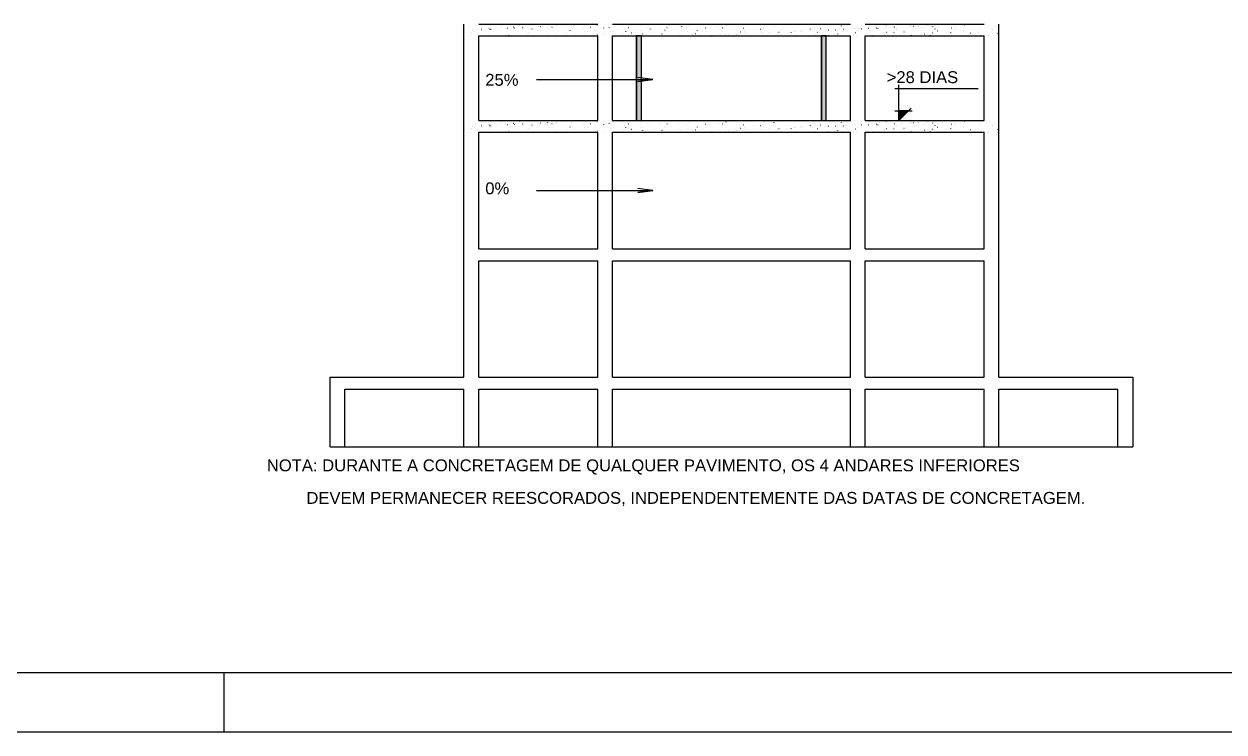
# Model space of a CAD drawing. Header units: millimetres. Extents: x 1659 to 9159, y 667 to 9133.
# Drawn here: x 7140 to 8149, y 4928 to 5524 of the extents above; entities that cross this region are included whole.
import ezdxf

# ---------------------------------------------------------------- set-up
doc = ezdxf.new("R2010")
doc.units = ezdxf.units.MM
for name, color, linetype in [('1', 1, 'Continuous'), ('10', 10, 'Continuous'), ('6', 6, 'Continuous'), ('8', 8, 'Continuous')]:
    doc.layers.add(name, color=color, linetype=linetype)
doc.styles.get("Standard").update_dxf_attribs({"font": 'arial.ttf'})

msp = doc.modelspace()

# ---------------------------------------------------------------- linework, layer by layer
at = {"layer": '1', "linetype": 'Continuous'}
for p, q in [((7510.19, 5513.75), (7510.19, 5523.75)), ((7519.81, 5521.46), (7519.84, 5521.5)), ((7522.69, 5523.75), (7622.69, 5523.75)), ((7533.05, 5520.62), (7533.1, 5520.63)), ((7535.96, 5521.43), (7535.99, 5521.47)), ((7537.56, 5523.51), (7537.59, 5523.55)), ((7540.96, 5520.82), (7540.97, 5520.87)), ((7541.84, 5522.57), (7541.89, 5522.58)), ((7545.44, 5520.28), (7545.49, 5520.28)), ((7546.69, 5520.34), (7546.74, 5520.34)), ((7549.05, 5522.28), (7549.06, 5522.33)), ((7552.04, 5521.3), (7552.07, 5521.34)), ((7552.58, 5520.59), (7552.63, 5520.59)), ((7557.08, 5523.23), (7557.09, 5523.28)), ((7559.33, 5520.89), (7559.38, 5520.89)), ((7560.57, 5520.94), (7560.62, 5520.94)), ((7566.47, 5521.2), (7566.52, 5521.2)), ((7568.2, 5521.27), (7568.23, 5521.31)), ((7569.79, 5523.35), (7569.82, 5523.39)), ((7573.21, 5521.49), (7573.26, 5521.5)), ((7574.46, 5521.55), (7574.51, 5521.55)), ((7576.25, 5521.6), (7576.29, 5521.61)), ((7580.36, 5521.81), (7580.41, 5521.81)), ((7584.27, 5521.14), (7584.31, 5521.18)), ((7587.1, 5522.1), (7587.15, 5522.1)), ((7588.35, 5522.15), (7588.4, 5522.16)), ((7588.38, 5520.89), (7588.39, 5520.94)), ((7594.24, 5522.41), (7594.29, 5522.41)), ((7596.53, 5522.72), (7596.54, 5522.77)), ((7600.43, 5521.11), (7600.46, 5521.15)), ((7600.99, 5522.71), (7601.04, 5522.71)), ((7602.03, 5523.19), (7602.06, 5523.23)), ((7602.24, 5522.76), (7602.28, 5522.76)), ((7608.13, 5523.02), (7608.18, 5523.02)), ((7610.65, 5520.64), (7610.7, 5520.65)), ((7614.87, 5523.31), (7614.92, 5523.31)), ((7616.12, 5523.37), (7616.17, 5523.37)), ((7616.51, 5520.98), (7616.54, 5521.02)), ((7622.02, 5523.62), (7622.07, 5523.63)), ((7622.12, 5523.18), (7622.17, 5523.19)), ((7624.57, 5523.72), (7624.61, 5523.73)), ((7627.83, 5520.38), (7627.84, 5520.43)), ((7632.66, 5520.95), (7632.69, 5520.99)), ((7634.26, 5523.03), (7634.29, 5523.07)), ((7635.19, 5523.75), (7835.19, 5523.75)), ((7635.93, 5521.85), (7635.93, 5521.9)), ((7643.95, 5522.79), (7643.96, 5522.84)), ((7648.74, 5520.82), (7648.77, 5520.86)), ((7656.53, 5522.21), (7656.58, 5522.22)), ((7658.97, 5522.75), (7659.02, 5522.77)), ((7664.9, 5520.79), (7664.93, 5520.83)), ((7666.49, 5522.87), (7666.52, 5522.91)), ((7675.26, 5520.45), (7675.26, 5520.5)), ((7680.97, 5520.66), (7681, 5520.7)), ((7683.4, 5522.29), (7683.41, 5522.34)), ((7690.94, 5521.25), (7690.99, 5521.26)), ((7693.38, 5521.79), (7693.43, 5521.8)), ((7697.13, 5520.63), (7697.16, 5520.67)), ((7698.73, 5522.71), (7698.76, 5522.75)), ((7702.17, 5523.74), (7702.22, 5523.75)), ((7713.21, 5520.5), (7713.24, 5520.54)), ((7722.8, 5521.42), (7722.8, 5521.47)), ((7725.35, 5520.28), (7725.4, 5520.29)), ((7727.79, 5520.82), (7727.84, 5520.83)), ((7729.36, 5520.47), (7729.39, 5520.51)), ((7730.83, 5522.36), (7730.83, 5522.41)), ((7730.96, 5522.55), (7730.99, 5522.59)), ((7736.57, 5522.77), (7736.62, 5522.78)), ((7745.44, 5520.34), (7745.47, 5520.38)), ((7761.6, 5520.31), (7761.63, 5520.34)), ((7763.19, 5522.39), (7763.22, 5522.43)), ((7770.27, 5521.86), (7770.28, 5521.91)), ((7770.98, 5521.81), (7771.03, 5521.82)), ((7777.67, 5520.18), (7777.7, 5520.22)), ((7778.37, 5523.32), (7778.37, 5523.37)), ((7793.83, 5520.14), (7793.86, 5520.18)), ((7795.43, 5522.23), (7795.46, 5522.27)), ((7805.39, 5520.84), (7805.44, 5520.85)), ((7809.67, 5520.98), (7809.68, 5521.03)), ((7816.86, 5523.38), (7816.91, 5523.39)), ((7817.7, 5521.93), (7817.7, 5521.98)), ((7827.66, 5522.07), (7827.69, 5522.11)), ((7847.69, 5523.75), (7947.69, 5523.75)), ((7850.57, 5520.2), (7850.62, 5520.2)), ((7851.27, 5522.42), (7851.32, 5522.43)), ((7853.71, 5522.96), (7853.76, 5522.97)), ((7857.14, 5521.43), (7857.15, 5521.48)), ((7857.31, 5520.49), (7857.36, 5520.5)), ((7858.56, 5520.55), (7858.61, 5520.55)), ((7859.89, 5521.91), (7859.92, 5521.95)), ((7864.45, 5520.81), (7864.5, 5520.81)), ((7865.24, 5522.89), (7865.25, 5522.94)), ((7871.2, 5521.1), (7871.25, 5521.1)), ((7872.45, 5521.16), (7872.5, 5521.16)), ((7878.34, 5521.41), (7878.39, 5521.42)), ((7885.08, 5521.71), (7885.13, 5521.71)), ((7885.68, 5521.45), (7885.73, 5521.46)), ((7886.33, 5521.76), (7886.38, 5521.76)), ((7888.12, 5521.99), (7888.17, 5522)), ((7892.13, 5521.75), (7892.16, 5521.79)), ((7892.23, 5522.02), (7892.28, 5522.02)), ((7896.54, 5520.55), (7896.55, 5520.6)), ((7898.97, 5522.31), (7899.02, 5522.32)), ((7900.22, 5522.37), (7900.27, 5522.37)), ((7904.57, 5521.5), (7904.58, 5521.55)), ((7906.11, 5522.63), (7906.16, 5522.63)), ((7912.71, 5523.33), (7912.72, 5523.38)), ((7912.86, 5522.92), (7912.91, 5522.92)), ((7914.11, 5522.97), (7914.16, 5522.98)), ((7920, 5523.23), (7920.05, 5523.23)), ((7920.08, 5520.49), (7920.13, 5520.5)), ((7922.52, 5521.03), (7922.57, 5521.04)), ((7924.36, 5521.59), (7924.39, 5521.63)), ((7926.74, 5523.53), (7926.79, 5523.53)), ((7927.99, 5523.58), (7928.04, 5523.58)), ((7931.31, 5522.97), (7931.36, 5522.99)), ((7944.02, 5520.99), (7944.02, 5521.04)), ((7952.11, 5522.46), (7952.12, 5522.51)), ((7956.59, 5521.42), (7956.62, 5521.46)), ((7960.14, 5523.4), (7960.14, 5523.45)), ((7960.19, 5513.75), (7960.19, 5523.75)), ((7510.19, 5518.74), (7510.19, 5518.74)), ((7510.19, 5518.74), (7510.19, 5518.74)), ((7510.19, 5515.55), (7510.19, 5515.55)), ((7510.19, 5442.75), (7510.19, 5513.75)), ((7510.35, 5515.59), (7510.4, 5515.6)), ((7510.92, 5518.77), (7510.97, 5518.78)), ((7513.9, 5513.76), (7513.9, 5513.76)), ((7513.9, 5513.76), (7513.9, 5513.76)), ((7515.71, 5516.12), (7515.75, 5516.16)), ((7516.32, 5513.76), (7516.32, 5513.76)), ((7516.32, 5513.76), (7516.32, 5513.76)), ((7516.69, 5516.57), (7516.7, 5516.62)), ((7517.31, 5518.21), (7517.34, 5518.25)), ((7517.67, 5519.07), (7517.72, 5519.07)), ((7518.91, 5519.12), (7518.96, 5519.12)), ((7519.14, 5517.54), (7519.19, 5517.55)), ((7522.69, 5513.75), (7622.69, 5513.75)), ((7522.69, 5442.75), (7522.69, 5513.75)), ((7524.22, 5513.76), (7524.22, 5513.76)), ((7524.22, 5513.76), (7524.22, 5513.76)), ((7524.22, 5513.76), (7524.22, 5513.76)), ((7524.79, 5518.03), (7524.79, 5518.08)), ((7524.81, 5519.38), (7524.86, 5519.38)), ((7530.08, 5513.76), (7530.08, 5513.76)), ((7530.61, 5520.08), (7530.66, 5520.09)), ((7531.55, 5519.67), (7531.6, 5519.68)), ((7531.79, 5515.99), (7531.82, 5516.03)), ((7532.13, 5513.76), (7532.13, 5513.76)), ((7532.8, 5519.73), (7532.85, 5519.73)), ((7532.81, 5518.98), (7532.82, 5519.03)), ((7538.7, 5519.99), (7538.75, 5519.99)), ((7540.03, 5513.76), (7540.03, 5513.76)), ((7540.03, 5513.76), (7540.03, 5513.76)), ((7540.86, 5513.76), (7540.86, 5513.76)), ((7540.86, 5513.76), (7540.86, 5513.76)), ((7540.86, 5513.76), (7540.86, 5513.76)), ((7542.32, 5514.08), (7542.37, 5514.09)), ((7544.76, 5514.62), (7544.81, 5514.63)), ((7546.25, 5513.76), (7546.25, 5513.76)), ((7546.25, 5513.76), (7546.25, 5513.76)), ((7547.93, 5513.76), (7547.93, 5513.76)), ((7547.93, 5513.76), (7547.93, 5513.76)), ((7547.95, 5515.96), (7547.98, 5516)), ((7547.99, 5514.23), (7548, 5514.28)), ((7549.55, 5518.05), (7549.58, 5518.09)), ((7553.55, 5516.57), (7553.6, 5516.58)), ((7555.83, 5513.76), (7555.83, 5513.76)), ((7555.83, 5513.76), (7555.83, 5513.76)), ((7555.83, 5513.76), (7555.83, 5513.76)), ((7556.09, 5515.69), (7556.1, 5515.74)), ((7562.43, 5513.76), (7562.43, 5513.76)), ((7563.74, 5513.76), (7563.74, 5513.76)), ((7564.03, 5515.83), (7564.06, 5515.87)), ((7564.12, 5516.64), (7564.12, 5516.69)), ((7565.02, 5519.11), (7565.07, 5519.12)), ((7567.46, 5519.65), (7567.51, 5519.66)), ((7571.64, 5513.76), (7571.64, 5513.76)), ((7571.64, 5513.76), (7571.64, 5513.76)), ((7572.26, 5518.48), (7572.27, 5518.52)), ((7578.61, 5513.76), (7578.61, 5513.76)), ((7578.61, 5513.76), (7578.61, 5513.76)), ((7579.54, 5513.76), (7579.54, 5513.76)), ((7579.54, 5513.76), (7579.54, 5513.76)), ((7579.54, 5513.76), (7579.54, 5513.76)), ((7579.62, 5513.76), (7579.62, 5513.76)), ((7579.62, 5513.76), (7579.62, 5513.76)), ((7580.18, 5515.8), (7580.21, 5515.84)), ((7580.36, 5519.94), (7580.36, 5519.99)), ((7581.78, 5517.89), (7581.81, 5517.93)), ((7587.45, 5513.76), (7587.45, 5513.76)), ((7587.95, 5515.6), (7588, 5515.61)), ((7594.79, 5513.76), (7594.79, 5513.76)), ((7595.35, 5513.76), (7595.35, 5513.76)), ((7595.42, 5514.3), (7595.43, 5514.35)), ((7596.26, 5515.67), (7596.29, 5515.71)), ((7599.43, 5518.15), (7599.47, 5518.16)), ((7601.87, 5518.69), (7601.92, 5518.7)), ((7603.25, 5513.76), (7603.25, 5513.76)), ((7603.25, 5513.76), (7603.25, 5513.76)), ((7603.56, 5516.13), (7603.57, 5516.18)), ((7610.97, 5513.76), (7610.97, 5513.76)), ((7610.97, 5513.76), (7610.97, 5513.76)), ((7611.15, 5513.76), (7611.15, 5513.76)), ((7611.15, 5513.76), (7611.15, 5513.76)), ((7611.15, 5513.76), (7611.15, 5513.76)), ((7611.66, 5517.6), (7611.67, 5517.65)), ((7612.41, 5515.64), (7612.44, 5515.68)), ((7614.01, 5517.73), (7614.04, 5517.76)), ((7618.38, 5513.76), (7618.38, 5513.76)), ((7618.38, 5513.76), (7618.38, 5513.76)), ((7619.06, 5513.76), (7619.06, 5513.76)), ((7619.69, 5518.55), (7619.69, 5518.6)), ((7622.36, 5514.64), (7622.41, 5514.65)), ((7622.69, 5442.75), (7622.69, 5513.75)), ((7622.69, 5442.75), (7622.69, 5513.75)), ((7626.96, 5513.76), (7626.96, 5513.76)), ((7626.96, 5513.76), (7626.96, 5513.76)), ((7627.14, 5513.76), (7627.14, 5513.76)), ((7628.49, 5515.51), (7628.52, 5515.55)), ((7633.83, 5517.18), (7633.88, 5517.19)), ((7634.86, 5513.76), (7634.86, 5513.76)), ((7634.86, 5513.76), (7634.86, 5513.76)), ((7634.87, 5513.79), (7634.87, 5513.84)), ((7635.19, 5513.75), (7835.19, 5513.75)), ((7635.19, 5442.75), (7635.19, 5513.75)), ((7636.27, 5517.72), (7636.32, 5517.73)), ((7642.76, 5513.76), (7642.76, 5513.76)), ((7642.76, 5513.76), (7642.76, 5513.76)), ((7642.76, 5513.76), (7642.76, 5513.76)), ((7642.96, 5515.26), (7642.97, 5515.31)), ((7643.32, 5513.76), (7643.32, 5513.76)), ((7643.32, 5513.76), (7643.32, 5513.76)), ((7644.65, 5515.48), (7644.68, 5515.52)), ((7645.06, 5519.67), (7645.11, 5519.68)), ((7646.25, 5517.56), (7646.28, 5517.6)), ((7650.67, 5513.76), (7650.67, 5513.76)), ((7650.99, 5516.2), (7651, 5516.25)), ((7657.15, 5513.76), (7657.15, 5513.76)), ((7657.15, 5513.76), (7657.15, 5513.76)), ((7657.15, 5513.76), (7657.15, 5513.76)), ((7658.57, 5513.76), (7658.57, 5513.76)), ((7658.57, 5513.76), (7658.57, 5513.76)), ((7659.13, 5518.04), (7659.14, 5518.09)), ((7659.5, 5513.76), (7659.5, 5513.76)), ((7660.73, 5515.35), (7660.76, 5515.39)), ((7666.47, 5513.76), (7666.47, 5513.76)), ((7666.47, 5513.76), (7666.47, 5513.76)), ((7666.47, 5513.76), (7666.47, 5513.76)), ((7667.23, 5519.51), (7667.24, 5519.56)), ((7668.24, 5516.22), (7668.29, 5516.23)), ((7670.68, 5516.76), (7670.73, 5516.77)), ((7674.37, 5513.76), (7674.37, 5513.76)), ((7675.68, 5513.76), (7675.68, 5513.76)), ((7675.68, 5513.76), (7675.68, 5513.76)), ((7676.88, 5515.32), (7676.91, 5515.36)), ((7678.48, 5517.4), (7678.51, 5517.44)), ((7679.47, 5518.7), (7679.52, 5518.72)), ((7682.28, 5513.76), (7682.28, 5513.76)), ((7682.29, 5513.86), (7682.3, 5513.91)), ((7690.18, 5513.76), (7690.18, 5513.76)), ((7690.18, 5513.76), (7690.18, 5513.76)), ((7690.44, 5515.7), (7690.44, 5515.75)), ((7691.86, 5513.76), (7691.86, 5513.76)), ((7692.96, 5515.19), (7692.99, 5515.23)), ((7695.91, 5513.76), (7695.91, 5513.76)), ((7695.91, 5513.76), (7695.91, 5513.76)), ((7695.91, 5513.76), (7695.91, 5513.76)), ((7698.08, 5513.76), (7698.08, 5513.76)), ((7698.08, 5513.76), (7698.08, 5513.76)), ((7698.08, 5513.76), (7698.08, 5513.76)), ((7698.53, 5517.17), (7698.54, 5517.22)), ((7702.65, 5515.25), (7702.7, 5515.26)), ((7702.97, 5513.76), (7702.97, 5513.76)), ((7702.97, 5513.76), (7702.97, 5513.76)), ((7702.97, 5513.76), (7702.97, 5513.76)), ((7704.56, 5513.83), (7704.61, 5513.83)), ((7705.09, 5515.79), (7705.14, 5515.8)), ((7705.8, 5513.88), (7705.85, 5513.88)), ((7705.98, 5513.76), (7705.98, 5513.76)), ((7706.56, 5518.11), (7706.56, 5518.16)), ((7708.04, 5513.76), (7708.04, 5513.76)), ((7708.04, 5513.76), (7708.04, 5513.76)), ((7709.11, 5515.16), (7709.14, 5515.2)), ((7710.71, 5517.24), (7710.74, 5517.28)), ((7711.7, 5514.14), (7711.75, 5514.14)), ((7713.88, 5517.74), (7713.92, 5517.75)), ((7713.89, 5513.76), (7713.89, 5513.76)), ((7713.89, 5513.76), (7713.89, 5513.76)), ((7714.7, 5519.95), (7714.71, 5520)), ((7718.44, 5514.43), (7718.49, 5514.43)), ((7719.69, 5514.49), (7719.74, 5514.49)), ((7721.79, 5513.76), (7721.79, 5513.76)), ((7721.79, 5513.76), (7721.79, 5513.76)), ((7721.79, 5513.76), (7721.79, 5513.76)), ((7724.21, 5513.76), (7724.21, 5513.76)), ((7725.19, 5515.03), (7725.22, 5515.07)), ((7725.59, 5514.74), (7725.64, 5514.75)), ((7729.69, 5513.76), (7729.69, 5513.76)), ((7729.69, 5513.76), (7729.69, 5513.76)), ((7729.69, 5513.76), (7729.69, 5513.76)), ((7729.83, 5514.83), (7729.84, 5514.88)), ((7732.33, 5515.04), (7732.38, 5515.04)), ((7733.58, 5515.09), (7733.63, 5515.09)), ((7734.67, 5513.76), (7734.67, 5513.76)), ((7734.67, 5513.76), (7734.67, 5513.76)), ((7734.67, 5513.76), (7734.67, 5513.76)), ((7737.06, 5514.28), (7737.1, 5514.29)), ((7737.59, 5513.76), (7737.59, 5513.76)), ((7737.86, 5515.77), (7737.87, 5515.82)), ((7739.47, 5515.35), (7739.52, 5515.35)), ((7739.5, 5514.83), (7739.55, 5514.84)), ((7740.39, 5513.76), (7740.39, 5513.76)), ((7740.39, 5513.76), (7740.39, 5513.76)), ((7741.35, 5515), (7741.38, 5515.04)), ((7742.94, 5517.08), (7742.98, 5517.12)), ((7745.5, 5513.76), (7745.5, 5513.76)), ((7745.5, 5513.76), (7745.5, 5513.76)), ((7746, 5517.61), (7746.01, 5517.66)), ((7746.22, 5515.64), (7746.27, 5515.65)), ((7747.46, 5515.7), (7747.51, 5515.7)), ((7748.28, 5516.77), (7748.33, 5516.78)), ((7753.36, 5515.96), (7753.41, 5515.96)), ((7753.4, 5513.76), (7753.4, 5513.76)), ((7753.4, 5513.76), (7753.4, 5513.76)), ((7753.4, 5513.76), (7753.4, 5513.76)), ((7754.1, 5519.08), (7754.11, 5519.13)), ((7756.57, 5513.76), (7756.57, 5513.76)), ((7757.43, 5514.87), (7757.46, 5514.91)), ((7759.75, 5519.32), (7759.8, 5519.33)), ((7760.1, 5516.25), (7760.15, 5516.25)), ((7761.3, 5513.76), (7761.3, 5513.76)), ((7761.35, 5516.31), (7761.4, 5516.31)), ((7762.13, 5520.02), (7762.13, 5520.07)), ((7762.2, 5519.86), (7762.24, 5519.87)), ((7767.25, 5516.56), (7767.3, 5516.56)), ((7769.21, 5513.76), (7769.21, 5513.76)), ((7769.21, 5513.76), (7769.21, 5513.76)), ((7772.75, 5513.76), (7772.75, 5513.76)), ((7772.75, 5513.76), (7772.75, 5513.76)), ((7773.44, 5513.76), (7773.44, 5513.76)), ((7773.58, 5514.84), (7773.61, 5514.88)), ((7773.9, 5513.86), (7773.95, 5513.87)), ((7773.99, 5516.86), (7774.04, 5516.86)), ((7775.18, 5516.92), (7775.21, 5516.96)), ((7775.24, 5516.91), (7775.29, 5516.91)), ((7777.11, 5513.76), (7777.11, 5513.76)), ((7777.11, 5513.76), (7777.11, 5513.76)), ((7777.31, 5515.27), (7777.31, 5515.32)), ((7781.13, 5517.17), (7781.18, 5517.17)), ((7782.69, 5515.81), (7782.74, 5515.82)), ((7785.01, 5513.76), (7785.01, 5513.76)), ((7785.01, 5513.76), (7785.01, 5513.76)), ((7785.01, 5513.76), (7785.01, 5513.76)), ((7785.4, 5516.73), (7785.41, 5516.78)), ((7787.88, 5517.46), (7787.93, 5517.47)), ((7788.93, 5513.76), (7788.93, 5513.76)), ((7789.12, 5517.52), (7789.17, 5517.52)), ((7789.66, 5514.71), (7789.69, 5514.75)), ((7792.91, 5513.76), (7792.91, 5513.76)), ((7793.43, 5517.68), (7793.44, 5517.73)), ((7794.16, 5518.35), (7794.21, 5518.36)), ((7795.02, 5517.77), (7795.07, 5517.78)), ((7796.6, 5518.89), (7796.65, 5518.9)), ((7800.82, 5513.76), (7800.82, 5513.76)), ((7800.82, 5513.76), (7800.82, 5513.76)), ((7801.57, 5519.52), (7801.58, 5519.57)), ((7801.76, 5518.07), (7801.81, 5518.07)), ((7803.01, 5518.12), (7803.06, 5518.13)), ((7805.1, 5513.76), (7805.1, 5513.76)), ((7805.1, 5513.76), (7805.1, 5513.76)), ((7805.81, 5514.68), (7805.84, 5514.72)), ((7807.41, 5516.76), (7807.44, 5516.8)), ((7808.72, 5513.76), (7808.72, 5513.76)), ((7808.72, 5513.76), (7808.72, 5513.76)), ((7808.72, 5513.76), (7808.72, 5513.76)), ((7808.91, 5518.38), (7808.96, 5518.38)), ((7809.91, 5520.01), (7809.94, 5520.05)), ((7812.2, 5513.76), (7812.2, 5513.76)), ((7812.2, 5513.76), (7812.2, 5513.76)), ((7815.65, 5518.68), (7815.7, 5518.68)), ((7816.62, 5513.76), (7816.62, 5513.76)), ((7816.62, 5513.76), (7816.62, 5513.76)), ((7816.62, 5513.76), (7816.62, 5513.76)), ((7816.7, 5514.39), (7816.71, 5514.44)), ((7816.9, 5518.73), (7816.95, 5518.73)), ((7817.1, 5514.84), (7817.15, 5514.85)), ((7821.28, 5513.76), (7821.28, 5513.76)), ((7821.89, 5514.55), (7821.92, 5514.59)), ((7822.79, 5518.99), (7822.84, 5518.99)), ((7824.52, 5513.76), (7824.52, 5513.76)), ((7824.73, 5515.34), (7824.74, 5515.39)), ((7826.06, 5519.98), (7826.09, 5520.02)), ((7828.57, 5517.38), (7828.62, 5517.4)), ((7829.54, 5519.28), (7829.59, 5519.28)), ((7830.78, 5519.34), (7830.83, 5519.34)), ((7831.01, 5517.93), (7831.06, 5517.94)), ((7832.43, 5513.76), (7832.43, 5513.76)), ((7832.43, 5513.76), (7832.43, 5513.76)), ((7832.88, 5517.18), (7832.88, 5517.23)), ((7835.19, 5442.75), (7835.19, 5513.75)), ((7836.68, 5519.59), (7836.73, 5519.6)), ((7837.46, 5513.76), (7837.46, 5513.76)), ((7837.46, 5513.76), (7837.46, 5513.76)), ((7838.05, 5514.52), (7838.08, 5514.56)), ((7839.64, 5516.6), (7839.67, 5516.64)), ((7839.8, 5519.87), (7839.85, 5519.88)), ((7840.33, 5513.76), (7840.33, 5513.76)), ((7840.33, 5513.76), (7840.33, 5513.76)), ((7840.33, 5513.76), (7840.33, 5513.76)), ((7840.97, 5518.64), (7840.98, 5518.69)), ((7842.14, 5519.85), (7842.17, 5519.89)), ((7843.42, 5519.89), (7843.47, 5519.89)), ((7844.67, 5519.94), (7844.72, 5519.95)), ((7847.69, 5513.75), (7947.69, 5513.75)), ((7847.69, 5442.75), (7847.69, 5513.75)), ((7847.69, 5442.75), (7847.69, 5513.75)), ((7848.23, 5513.76), (7848.23, 5513.76)), ((7849, 5519.59), (7849.01, 5519.64)), ((7850.97, 5513.76), (7850.97, 5513.76)), ((7850.97, 5513.76), (7850.97, 5513.76)), ((7851.51, 5513.88), (7851.56, 5513.89)), ((7853.64, 5513.76), (7853.64, 5513.76)), ((7854.13, 5514.39), (7854.16, 5514.43)), ((7856.13, 5513.76), (7856.13, 5513.76)), ((7856.13, 5513.76), (7856.13, 5513.76)), ((7858.3, 5519.82), (7858.33, 5519.86)), ((7862.98, 5516.42), (7863.03, 5516.43)), ((7864.04, 5513.76), (7864.04, 5513.76)), ((7864.04, 5513.76), (7864.04, 5513.76)), ((7864.18, 5514.84), (7864.19, 5514.89)), ((7865.42, 5516.96), (7865.47, 5516.97)), ((7869.82, 5513.76), (7869.82, 5513.76)), ((7869.82, 5513.76), (7869.82, 5513.76)), ((7870.28, 5514.36), (7870.31, 5514.4)), ((7871.88, 5516.44), (7871.91, 5516.48)), ((7871.94, 5513.76), (7871.94, 5513.76)), ((7871.94, 5513.76), (7871.94, 5513.76)), ((7871.94, 5513.76), (7871.94, 5513.76)), ((7872.27, 5516.3), (7872.28, 5516.35)), ((7874.21, 5518.91), (7874.25, 5518.92)), ((7874.37, 5519.69), (7874.4, 5519.73)), ((7879.84, 5513.76), (7879.84, 5513.76)), ((7880.3, 5517.25), (7880.31, 5517.3)), ((7886, 5513.76), (7886, 5513.76)), ((7886.36, 5514.23), (7886.39, 5514.27)), ((7887.74, 5513.76), (7887.74, 5513.76)), ((7887.74, 5513.76), (7887.74, 5513.76)), ((7888.45, 5519.09), (7888.45, 5519.13)), ((7889.73, 5513.76), (7889.73, 5513.76)), ((7889.73, 5513.76), (7889.73, 5513.76)), ((7889.73, 5513.76), (7889.73, 5513.76)), ((7890.53, 5519.66), (7890.56, 5519.7)), ((7895.65, 5513.76), (7895.65, 5513.76)), ((7895.65, 5513.76), (7895.65, 5513.76)), ((7895.65, 5513.76), (7895.65, 5513.76)), ((7897.39, 5515.45), (7897.43, 5515.46)), ((7899.83, 5515.99), (7899.87, 5516.01)), ((7902.17, 5513.76), (7902.17, 5513.76)), ((7902.17, 5513.76), (7902.17, 5513.76)), ((7902.51, 5514.2), (7902.54, 5514.24)), ((7903.55, 5513.76), (7903.55, 5513.76)), ((7903.55, 5513.76), (7903.55, 5513.76)), ((7903.55, 5513.76), (7903.55, 5513.76)), ((7903.58, 5513.96), (7903.58, 5514.01)), ((7904.11, 5516.28), (7904.14, 5516.32)), ((7906.61, 5519.53), (7906.64, 5519.57)), ((7908.61, 5517.94), (7908.66, 5517.95)), ((7911.45, 5513.76), (7911.45, 5513.76)), ((7911.6, 5514.91), (7911.61, 5514.96)), ((7918.35, 5513.76), (7918.35, 5513.76)), ((7918.59, 5514.07), (7918.62, 5514.11)), ((7919.35, 5513.76), (7919.35, 5513.76)), ((7919.35, 5513.76), (7919.35, 5513.76)), ((7919.75, 5516.74), (7919.75, 5516.79)), ((7922.76, 5519.5), (7922.79, 5519.54)), ((7927.26, 5513.76), (7927.26, 5513.76)), ((7927.26, 5513.76), (7927.26, 5513.76)), ((7927.26, 5513.76), (7927.26, 5513.76)), ((7927.84, 5518.21), (7927.85, 5518.26)), ((7928.49, 5513.76), (7928.49, 5513.76)), ((7928.49, 5513.76), (7928.49, 5513.76)), ((7928.49, 5513.76), (7928.49, 5513.76)), ((7931.79, 5514.49), (7931.84, 5514.5)), ((7934.23, 5515.03), (7934.28, 5515.04)), ((7934.53, 5513.76), (7934.53, 5513.76)), ((7934.53, 5513.76), (7934.53, 5513.76)), ((7934.75, 5514.04), (7934.78, 5514.08)), ((7935.16, 5513.76), (7935.16, 5513.76)), ((7935.87, 5519.16), (7935.88, 5519.21)), ((7936.34, 5516.12), (7936.37, 5516.16)), ((7938.84, 5519.37), (7938.87, 5519.41)), ((7943.02, 5516.98), (7943.07, 5516.99)), ((7943.06, 5513.76), (7943.06, 5513.76)), ((7943.06, 5513.76), (7943.06, 5513.76)), ((7947.69, 5442.75), (7947.69, 5513.75)), ((7950.71, 5513.76), (7950.71, 5513.76)), ((7950.82, 5513.91), (7950.86, 5513.95)), ((7950.97, 5513.76), (7950.97, 5513.76)), ((7950.97, 5513.76), (7950.97, 5513.76)), ((7951.05, 5514.4), (7951.06, 5514.45)), ((7954.49, 5519.52), (7954.54, 5519.53)), ((7954.99, 5519.34), (7955.03, 5519.38)), ((7956.93, 5520.06), (7956.98, 5520.07)), ((7958.87, 5513.76), (7958.87, 5513.76)), ((7958.87, 5513.76), (7958.87, 5513.76)), ((7958.87, 5513.76), (7958.87, 5513.76)), ((7959.15, 5515.87), (7959.15, 5515.92)), ((7960.19, 5442.75), (7960.19, 5513.75)), ((7875.95, 5442.76), (7875.95, 5472.75)), ((7872.62, 5469.42), (7942.68, 5469.42)), ((7872.62, 5450.75), (7887.28, 5450.75)), ((7875.95, 5442.76), (7886.24, 5453.05)), ((7510.19, 5432.76), (7510.19, 5442.76)), ((7519.81, 5440.46), (7519.84, 5440.5)), ((7522.69, 5442.76), (7622.69, 5442.76)), ((7533.05, 5439.62), (7533.1, 5439.63)), ((7535.96, 5440.43), (7535.99, 5440.47)), ((7537.56, 5442.51), (7537.59, 5442.55)), ((7540.96, 5439.82), (7540.97, 5439.86)), ((7541.84, 5441.57), (7541.89, 5441.58)), ((7549.05, 5441.28), (7549.06, 5441.33)), ((7552.04, 5440.3), (7552.07, 5440.34)), ((7552.58, 5439.59), (7552.63, 5439.59)), ((7557.08, 5442.23), (7557.09, 5442.28)), ((7559.33, 5439.89), (7559.38, 5439.89)), ((7560.57, 5439.94), (7560.62, 5439.94)), ((7566.47, 5440.2), (7566.52, 5440.2)), ((7568.2, 5440.27), (7568.23, 5440.31)), ((7569.79, 5442.35), (7569.82, 5442.39)), ((7573.21, 5440.49), (7573.26, 5440.49)), ((7574.46, 5440.55), (7574.51, 5440.55)), ((7576.25, 5440.6), (7576.29, 5440.61)), ((7580.36, 5440.8), (7580.41, 5440.81)), ((7584.27, 5440.14), (7584.31, 5440.18)), ((7587.1, 5441.1), (7587.15, 5441.1)), ((7588.35, 5441.15), (7588.4, 5441.16)), ((7588.38, 5439.89), (7588.39, 5439.94)), ((7594.24, 5441.41), (7594.29, 5441.41)), ((7596.53, 5441.72), (7596.54, 5441.77)), ((7600.43, 5440.11), (7600.46, 5440.15)), ((7600.99, 5441.71), (7601.04, 5441.71)), ((7602.03, 5442.19), (7602.06, 5442.23)), ((7602.24, 5441.76), (7602.28, 5441.76)), ((7608.13, 5442.02), (7608.18, 5442.02)), ((7610.65, 5439.63), (7610.7, 5439.65)), ((7614.87, 5442.31), (7614.92, 5442.31)), ((7616.12, 5442.37), (7616.17, 5442.37)), ((7616.51, 5439.98), (7616.54, 5440.02)), ((7622.02, 5442.62), (7622.07, 5442.63)), ((7622.12, 5442.18), (7622.17, 5442.19)), ((7624.57, 5442.72), (7624.61, 5442.73)), ((7627.83, 5439.38), (7627.84, 5439.43)), ((7632.66, 5439.95), (7632.69, 5439.99)), ((7634.26, 5442.03), (7634.29, 5442.07)), ((7635.19, 5442.76), (7835.19, 5442.76)), ((7635.93, 5440.85), (7635.93, 5440.9)), ((7643.95, 5441.79), (7643.96, 5441.84)), ((7648.74, 5439.82), (7648.77, 5439.86)), ((7656.53, 5441.21), (7656.58, 5441.22)), ((7658.97, 5441.75), (7659.02, 5441.76)), ((7664.9, 5439.79), (7664.93, 5439.83)), ((7666.49, 5441.87), (7666.52, 5441.91)), ((7675.26, 5439.45), (7675.26, 5439.5)), ((7680.97, 5439.66), (7681, 5439.7)), ((7683.4, 5441.29), (7683.41, 5441.34)), ((7690.94, 5440.25), (7690.99, 5440.26)), ((7693.38, 5440.79), (7693.43, 5440.8)), ((7697.13, 5439.63), (7697.16, 5439.66)), ((7698.73, 5441.71), (7698.76, 5441.75)), ((7702.17, 5442.74), (7702.22, 5442.75)), ((7713.21, 5439.5), (7713.24, 5439.54)), ((7722.8, 5440.42), (7722.8, 5440.47)), ((7727.79, 5439.82), (7727.84, 5439.83)), ((7729.36, 5439.46), (7729.39, 5439.5)), ((7730.83, 5441.36), (7730.83, 5441.41)), ((7730.96, 5441.55), (7730.99, 5441.59)), ((7736.57, 5441.77), (7736.62, 5441.78)), ((7745.44, 5439.33), (7745.47, 5439.37)), ((7763.19, 5441.39), (7763.22, 5441.43)), ((7770.27, 5440.86), (7770.28, 5440.91)), ((7770.98, 5440.8), (7771.03, 5440.82)), ((7778.37, 5442.32), (7778.37, 5442.37)), ((7795.43, 5441.23), (7795.46, 5441.27)), ((7805.39, 5439.84), (7805.44, 5439.85)), ((7809.67, 5439.98), (7809.68, 5440.03)), ((7816.86, 5442.38), (7816.91, 5442.39)), ((7817.7, 5440.93), (7817.7, 5440.98)), ((7827.66, 5441.07), (7827.69, 5441.11)), ((7847.69, 5442.76), (7947.69, 5442.76)), ((7851.27, 5441.42), (7851.32, 5441.43)), ((7853.71, 5441.96), (7853.76, 5441.97)), ((7857.14, 5440.42), (7857.15, 5440.47)), ((7857.31, 5439.49), (7857.36, 5439.5)), ((7858.56, 5439.55), (7858.61, 5439.55)), ((7859.89, 5440.91), (7859.92, 5440.95)), ((7864.45, 5439.81), (7864.5, 5439.81)), ((7865.24, 5441.89), (7865.25, 5441.94)), ((7871.2, 5440.1), (7871.25, 5440.1)), ((7872.45, 5440.15), (7872.5, 5440.16)), ((7878.34, 5440.41), (7878.39, 5440.41)), ((7885.08, 5440.71), (7885.13, 5440.71)), ((7885.68, 5440.45), (7885.73, 5440.46)), ((7886.33, 5440.76), (7886.38, 5440.76)), ((7888.12, 5440.99), (7888.17, 5441)), ((7892.13, 5440.74), (7892.16, 5440.78)), ((7892.23, 5441.02), (7892.28, 5441.02)), ((7896.54, 5439.55), (7896.55, 5439.6)), ((7898.97, 5441.31), (7899.02, 5441.31)), ((7900.22, 5441.37), (7900.27, 5441.37)), ((7904.57, 5440.5), (7904.58, 5440.54)), ((7906.11, 5441.62), (7906.16, 5441.63)), ((7912.71, 5442.33), (7912.72, 5442.38)), ((7912.86, 5441.92), (7912.91, 5441.92)), ((7914.11, 5441.97), (7914.16, 5441.98)), ((7920, 5442.23), (7920.05, 5442.23)), ((7920.08, 5439.48), (7920.13, 5439.5)), ((7922.52, 5440.03), (7922.57, 5440.04)), ((7924.36, 5440.58), (7924.39, 5440.62)), ((7926.74, 5442.53), (7926.79, 5442.53)), ((7927.99, 5442.58), (7928.04, 5442.58)), ((7931.31, 5441.97), (7931.36, 5441.98)), ((7944.02, 5439.99), (7944.02, 5440.04)), ((7952.11, 5441.46), (7952.12, 5441.51)), ((7956.59, 5440.42), (7956.62, 5440.46)), ((7960.14, 5442.4), (7960.14, 5442.45)), ((7960.19, 5432.76), (7960.19, 5442.76)), ((7510.19, 5437.74), (7510.19, 5437.74)), ((7510.19, 5437.74), (7510.19, 5437.74)), ((7510.19, 5434.55), (7510.19, 5434.55)), ((7510.19, 5402), (7510.19, 5432.76)), ((7510.35, 5434.59), (7510.4, 5434.6)), ((7510.92, 5437.77), (7510.97, 5437.77)), ((7513.9, 5432.76), (7513.9, 5432.76)), ((7513.9, 5432.76), (7513.9, 5432.76)), ((7515.71, 5435.12), (7515.75, 5435.16)), ((7516.32, 5432.76), (7516.32, 5432.76)), ((7516.32, 5432.76), (7516.32, 5432.76)), ((7516.69, 5435.57), (7516.7, 5435.62)), ((7517.31, 5437.21), (7517.34, 5437.25)), ((7517.67, 5438.07), (7517.72, 5438.07)), ((7518.91, 5438.12), (7518.96, 5438.12)), ((7519.14, 5436.53), (7519.19, 5436.54)), ((7522.69, 5334.75), (7522.69, 5432.76)), ((7522.69, 5432.76), (7622.69, 5432.76)), ((7524.22, 5432.76), (7524.22, 5432.76)), ((7524.22, 5432.76), (7524.22, 5432.76)), ((7524.22, 5432.76), (7524.22, 5432.76)), ((7524.79, 5437.03), (7524.79, 5437.08)), ((7524.81, 5438.38), (7524.86, 5438.38)), ((7530.08, 5432.76), (7530.08, 5432.76)), ((7530.61, 5439.08), (7530.66, 5439.09)), ((7531.55, 5438.67), (7531.6, 5438.68)), ((7531.79, 5434.99), (7531.82, 5435.03)), ((7532.13, 5432.76), (7532.13, 5432.76)), ((7532.8, 5438.73), (7532.85, 5438.73)), ((7532.81, 5437.98), (7532.82, 5438.03)), ((7538.7, 5438.99), (7538.75, 5438.99)), ((7540.03, 5432.76), (7540.03, 5432.76)), ((7540.03, 5432.76), (7540.03, 5432.76)), ((7540.86, 5432.76), (7540.86, 5432.76)), ((7540.86, 5432.76), (7540.86, 5432.76)), ((7540.86, 5432.76), (7540.86, 5432.76)), ((7542.32, 5433.08), (7542.37, 5433.09)), ((7544.76, 5433.62), (7544.81, 5433.63)), ((7545.44, 5439.28), (7545.49, 5439.28)), ((7546.25, 5432.76), (7546.25, 5432.76)), ((7546.25, 5432.76), (7546.25, 5432.76)), ((7546.69, 5439.33), (7546.74, 5439.34)), ((7547.93, 5432.76), (7547.93, 5432.76)), ((7547.93, 5432.76), (7547.93, 5432.76)), ((7547.95, 5434.96), (7547.98, 5435)), ((7547.99, 5433.23), (7548, 5433.28)), ((7549.55, 5437.05), (7549.58, 5437.08)), ((7553.55, 5435.57), (7553.6, 5435.58)), ((7555.83, 5432.76), (7555.83, 5432.76)), ((7555.83, 5432.76), (7555.83, 5432.76)), ((7555.83, 5432.76), (7555.83, 5432.76)), ((7556.09, 5434.69), (7556.1, 5434.74)), ((7562.43, 5432.76), (7562.43, 5432.76)), ((7563.74, 5432.76), (7563.74, 5432.76)), ((7564.03, 5434.83), (7564.06, 5434.87)), ((7564.12, 5435.64), (7564.12, 5435.69)), ((7565.02, 5438.11), (7565.07, 5438.12)), ((7567.46, 5438.65), (7567.51, 5438.66)), ((7571.64, 5432.76), (7571.64, 5432.76)), ((7571.64, 5432.76), (7571.64, 5432.76)), ((7572.26, 5437.47), (7572.27, 5437.52)), ((7578.61, 5432.76), (7578.61, 5432.76)), ((7578.61, 5432.76), (7578.61, 5432.76)), ((7579.54, 5432.76), (7579.54, 5432.76)), ((7579.54, 5432.76), (7579.54, 5432.76)), ((7579.54, 5432.76), (7579.54, 5432.76)), ((7579.62, 5432.76), (7579.62, 5432.76)), ((7579.62, 5432.76), (7579.62, 5432.76)), ((7580.18, 5434.8), (7580.21, 5434.84)), ((7580.36, 5438.94), (7580.36, 5438.99)), ((7581.78, 5436.88), (7581.81, 5436.92)), ((7587.45, 5432.76), (7587.45, 5432.76)), ((7587.95, 5434.6), (7588, 5434.61)), ((7594.79, 5432.76), (7594.79, 5432.76)), ((7595.35, 5432.76), (7595.35, 5432.76)), ((7595.42, 5433.3), (7595.43, 5433.35)), ((7596.26, 5434.67), (7596.29, 5434.71)), ((7599.43, 5437.15), (7599.47, 5437.16)), ((7601.87, 5437.69), (7601.92, 5437.7)), ((7603.25, 5432.76), (7603.25, 5432.76)), ((7603.25, 5432.76), (7603.25, 5432.76)), ((7603.56, 5435.13), (7603.57, 5435.18)), ((7610.97, 5432.76), (7610.97, 5432.76)), ((7610.97, 5432.76), (7610.97, 5432.76)), ((7611.15, 5432.76), (7611.15, 5432.76)), ((7611.15, 5432.76), (7611.15, 5432.76)), ((7611.15, 5432.76), (7611.15, 5432.76)), ((7611.66, 5436.6), (7611.67, 5436.65)), ((7612.41, 5434.64), (7612.44, 5434.68)), ((7614.01, 5436.72), (7614.04, 5436.76)), ((7618.38, 5432.76), (7618.38, 5432.76)), ((7618.38, 5432.76), (7618.38, 5432.76)), ((7619.06, 5432.76), (7619.06, 5432.76)), ((7619.69, 5437.54), (7619.69, 5437.59)), ((7622.36, 5433.64), (7622.41, 5433.65)), ((7622.69, 5334.75), (7622.69, 5432.76)), ((7622.69, 5402), (7622.69, 5432.76)), ((7626.96, 5432.76), (7626.96, 5432.76)), ((7626.96, 5432.76), (7626.96, 5432.76)), ((7627.14, 5432.76), (7627.14, 5432.76)), ((7628.49, 5434.51), (7628.52, 5434.55)), ((7633.83, 5436.18), (7633.88, 5436.19)), ((7634.86, 5432.76), (7634.86, 5432.76)), ((7634.86, 5432.76), (7634.86, 5432.76)), ((7634.87, 5432.79), (7634.87, 5432.84)), ((7635.19, 5334.75), (7635.19, 5432.76)), ((7635.19, 5432.76), (7835.19, 5432.76)), ((7636.27, 5436.72), (7636.32, 5436.73)), ((7642.76, 5432.76), (7642.76, 5432.76)), ((7642.76, 5432.76), (7642.76, 5432.76)), ((7642.76, 5432.76), (7642.76, 5432.76)), ((7642.96, 5434.26), (7642.97, 5434.31)), ((7643.32, 5432.76), (7643.32, 5432.76)), ((7643.32, 5432.76), (7643.32, 5432.76)), ((7644.65, 5434.48), (7644.68, 5434.52)), ((7645.06, 5438.67), (7645.11, 5438.68)), ((7646.25, 5436.56), (7646.28, 5436.6)), ((7650.67, 5432.76), (7650.67, 5432.76)), ((7650.99, 5435.2), (7651, 5435.25)), ((7657.15, 5432.76), (7657.15, 5432.76)), ((7657.15, 5432.76), (7657.15, 5432.76)), ((7657.15, 5432.76), (7657.15, 5432.76)), ((7658.57, 5432.76), (7658.57, 5432.76)), ((7658.57, 5432.76), (7658.57, 5432.76)), ((7659.13, 5437.04), (7659.14, 5437.09)), ((7659.5, 5432.76), (7659.5, 5432.76)), ((7660.73, 5434.35), (7660.76, 5434.39)), ((7666.47, 5432.76), (7666.47, 5432.76)), ((7666.47, 5432.76), (7666.47, 5432.76)), ((7666.47, 5432.76), (7666.47, 5432.76)), ((7667.23, 5438.51), (7667.24, 5438.56)), ((7668.24, 5435.21), (7668.29, 5435.23)), ((7670.68, 5435.76), (7670.73, 5435.77)), ((7674.37, 5432.76), (7674.37, 5432.76)), ((7675.68, 5432.76), (7675.68, 5432.76)), ((7675.68, 5432.76), (7675.68, 5432.76)), ((7676.88, 5434.32), (7676.91, 5434.36)), ((7678.48, 5436.4), (7678.51, 5436.44)), ((7679.47, 5437.7), (7679.52, 5437.71)), ((7682.28, 5432.76), (7682.28, 5432.76)), ((7682.29, 5432.86), (7682.3, 5432.91)), ((7690.18, 5432.76), (7690.18, 5432.76)), ((7690.18, 5432.76), (7690.18, 5432.76)), ((7690.44, 5434.7), (7690.44, 5434.75)), ((7691.86, 5432.76), (7691.86, 5432.76)), ((7692.96, 5434.19), (7692.99, 5434.23)), ((7695.91, 5432.76), (7695.91, 5432.76)), ((7695.91, 5432.76), (7695.91, 5432.76)), ((7695.91, 5432.76), (7695.91, 5432.76)), ((7698.08, 5432.76), (7698.08, 5432.76)), ((7698.08, 5432.76), (7698.08, 5432.76)), ((7698.08, 5432.76), (7698.08, 5432.76)), ((7698.53, 5436.17), (7698.54, 5436.22)), ((7702.65, 5434.25), (7702.7, 5434.26)), ((7702.97, 5432.76), (7702.97, 5432.76)), ((7702.97, 5432.76), (7702.97, 5432.76)), ((7702.97, 5432.76), (7702.97, 5432.76)), ((7704.56, 5432.82), (7704.61, 5432.83)), ((7705.09, 5434.79), (7705.14, 5434.8)), ((7705.8, 5432.88), (7705.85, 5432.88)), ((7705.98, 5432.76), (7705.98, 5432.76)), ((7706.56, 5437.11), (7706.56, 5437.16)), ((7708.04, 5432.76), (7708.04, 5432.76)), ((7708.04, 5432.76), (7708.04, 5432.76)), ((7709.11, 5434.16), (7709.14, 5434.2)), ((7710.71, 5436.24), (7710.74, 5436.28)), ((7711.7, 5433.14), (7711.75, 5433.14)), ((7713.88, 5436.74), (7713.92, 5436.75)), ((7713.89, 5432.76), (7713.89, 5432.76)), ((7713.89, 5432.76), (7713.89, 5432.76)), ((7714.7, 5438.95), (7714.71, 5439)), ((7718.44, 5433.43), (7718.49, 5433.43)), ((7719.69, 5433.49), (7719.74, 5433.49)), ((7721.79, 5432.76), (7721.79, 5432.76)), ((7721.79, 5432.76), (7721.79, 5432.76)), ((7721.79, 5432.76), (7721.79, 5432.76)), ((7724.21, 5432.76), (7724.21, 5432.76)), ((7725.19, 5434.03), (7725.22, 5434.07)), ((7725.35, 5439.28), (7725.4, 5439.29)), ((7725.59, 5433.74), (7725.64, 5433.74)), ((7729.69, 5432.76), (7729.69, 5432.76)), ((7729.69, 5432.76), (7729.69, 5432.76)), ((7729.69, 5432.76), (7729.69, 5432.76)), ((7729.83, 5433.83), (7729.84, 5433.88)), ((7732.33, 5434.04), (7732.38, 5434.04)), ((7733.58, 5434.09), (7733.63, 5434.09)), ((7734.67, 5432.76), (7734.67, 5432.76)), ((7734.67, 5432.76), (7734.67, 5432.76)), ((7734.67, 5432.76), (7734.67, 5432.76)), ((7737.06, 5433.28), (7737.1, 5433.29)), ((7737.59, 5432.76), (7737.59, 5432.76)), ((7737.86, 5434.77), (7737.87, 5434.82)), ((7739.47, 5434.35), (7739.52, 5434.35)), ((7739.5, 5433.82), (7739.55, 5433.83)), ((7740.39, 5432.76), (7740.39, 5432.76)), ((7740.39, 5432.76), (7740.39, 5432.76)), ((7741.35, 5434), (7741.38, 5434.04)), ((7742.94, 5436.08), (7742.98, 5436.12)), ((7745.5, 5432.76), (7745.5, 5432.76)), ((7745.5, 5432.76), (7745.5, 5432.76)), ((7746, 5436.61), (7746.01, 5436.66)), ((7746.22, 5434.64), (7746.27, 5434.65)), ((7747.46, 5434.7), (7747.51, 5434.7)), ((7748.28, 5435.77), (7748.33, 5435.78)), ((7753.36, 5434.96), (7753.41, 5434.96)), ((7753.4, 5432.76), (7753.4, 5432.76)), ((7753.4, 5432.76), (7753.4, 5432.76)), ((7753.4, 5432.76), (7753.4, 5432.76)), ((7754.1, 5438.07), (7754.11, 5438.12)), ((7756.57, 5432.76), (7756.57, 5432.76)), ((7757.43, 5433.87), (7757.46, 5433.91)), ((7759.75, 5438.32), (7759.8, 5438.33)), ((7760.1, 5435.25), (7760.15, 5435.25)), ((7761.3, 5432.76), (7761.3, 5432.76)), ((7761.35, 5435.3), (7761.4, 5435.31)), ((7761.6, 5439.3), (7761.63, 5439.34)), ((7762.13, 5439.02), (7762.13, 5439.07)), ((7762.2, 5438.86), (7762.24, 5438.87)), ((7767.25, 5435.56), (7767.3, 5435.56)), ((7769.21, 5432.76), (7769.21, 5432.76)), ((7769.21, 5432.76), (7769.21, 5432.76)), ((7772.75, 5432.76), (7772.75, 5432.76)), ((7772.75, 5432.76), (7772.75, 5432.76)), ((7773.44, 5432.76), (7773.44, 5432.76)), ((7773.58, 5433.84), (7773.61, 5433.88)), ((7773.9, 5432.86), (7773.95, 5432.87)), ((7773.99, 5435.86), (7774.04, 5435.86)), ((7775.18, 5435.92), (7775.21, 5435.96)), ((7775.24, 5435.91), (7775.29, 5435.91)), ((7777.11, 5432.76), (7777.11, 5432.76)), ((7777.11, 5432.76), (7777.11, 5432.76)), ((7777.31, 5434.27), (7777.31, 5434.32)), ((7777.67, 5439.17), (7777.7, 5439.21)), ((7781.13, 5436.17), (7781.18, 5436.17)), ((7782.69, 5434.81), (7782.74, 5434.82)), ((7785.01, 5432.76), (7785.01, 5432.76)), ((7785.01, 5432.76), (7785.01, 5432.76)), ((7785.01, 5432.76), (7785.01, 5432.76)), ((7785.4, 5435.73), (7785.41, 5435.78)), ((7787.88, 5436.46), (7787.93, 5436.46)), ((7788.93, 5432.76), (7788.93, 5432.76)), ((7789.12, 5436.52), (7789.17, 5436.52)), ((7789.66, 5433.71), (7789.69, 5433.75)), ((7792.91, 5432.76), (7792.91, 5432.76)), ((7793.43, 5436.68), (7793.44, 5436.73)), ((7793.83, 5439.14), (7793.86, 5439.18)), ((7794.16, 5437.35), (7794.21, 5437.36)), ((7795.02, 5436.77), (7795.07, 5436.78)), ((7796.6, 5437.89), (7796.65, 5437.9)), ((7800.82, 5432.76), (7800.82, 5432.76)), ((7800.82, 5432.76), (7800.82, 5432.76)), ((7801.57, 5438.52), (7801.58, 5438.57)), ((7801.76, 5437.07), (7801.81, 5437.07)), ((7803.01, 5437.12), (7803.06, 5437.13)), ((7805.1, 5432.76), (7805.1, 5432.76)), ((7805.1, 5432.76), (7805.1, 5432.76)), ((7805.81, 5433.68), (7805.84, 5433.72)), ((7807.41, 5435.76), (7807.44, 5435.8)), ((7808.72, 5432.76), (7808.72, 5432.76)), ((7808.72, 5432.76), (7808.72, 5432.76)), ((7808.72, 5432.76), (7808.72, 5432.76)), ((7808.91, 5437.38), (7808.96, 5437.38)), ((7809.91, 5439.01), (7809.94, 5439.05)), ((7812.2, 5432.76), (7812.2, 5432.76)), ((7812.2, 5432.76), (7812.2, 5432.76)), ((7815.65, 5437.67), (7815.7, 5437.68)), ((7816.62, 5432.76), (7816.62, 5432.76)), ((7816.62, 5432.76), (7816.62, 5432.76)), ((7816.62, 5432.76), (7816.62, 5432.76)), ((7816.7, 5433.39), (7816.71, 5433.44)), ((7816.9, 5437.73), (7816.95, 5437.73)), ((7817.1, 5433.84), (7817.15, 5433.85)), ((7821.28, 5432.76), (7821.28, 5432.76)), ((7821.89, 5433.55), (7821.92, 5433.59)), ((7822.79, 5437.99), (7822.84, 5437.99)), ((7824.52, 5432.76), (7824.52, 5432.76)), ((7824.73, 5434.34), (7824.74, 5434.39)), ((7826.06, 5438.98), (7826.09, 5439.02)), ((7828.57, 5436.38), (7828.62, 5436.39)), ((7829.54, 5438.28), (7829.59, 5438.28)), ((7830.78, 5438.34), (7830.83, 5438.34)), ((7831.01, 5436.92), (7831.06, 5436.94)), ((7832.43, 5432.76), (7832.43, 5432.76)), ((7832.43, 5432.76), (7832.43, 5432.76)), ((7832.88, 5436.18), (7832.88, 5436.23)), ((7835.19, 5334.75), (7835.19, 5432.76)), ((7836.68, 5438.59), (7836.73, 5438.6)), ((7837.46, 5432.76), (7837.46, 5432.76)), ((7837.46, 5432.76), (7837.46, 5432.76)), ((7838.05, 5433.52), (7838.08, 5433.56)), ((7839.64, 5435.6), (7839.67, 5435.64)), ((7839.8, 5438.87), (7839.85, 5438.88)), ((7840.33, 5432.76), (7840.33, 5432.76)), ((7840.33, 5432.76), (7840.33, 5432.76)), ((7840.33, 5432.76), (7840.33, 5432.76)), ((7840.97, 5437.64), (7840.98, 5437.69)), ((7842.14, 5438.85), (7842.17, 5438.89)), ((7843.42, 5438.89), (7843.47, 5438.89)), ((7844.67, 5438.94), (7844.72, 5438.94)), ((7847.69, 5334.75), (7847.69, 5432.76)), ((7847.69, 5432.76), (7947.69, 5432.76)), ((7847.69, 5402), (7847.69, 5432.76)), ((7848.23, 5432.76), (7848.23, 5432.76)), ((7849, 5438.59), (7849.01, 5438.64)), ((7850.57, 5439.2), (7850.62, 5439.2)), ((7850.97, 5432.76), (7850.97, 5432.76)), ((7850.97, 5432.76), (7850.97, 5432.76)), ((7851.51, 5432.87), (7851.56, 5432.89)), ((7853.64, 5432.76), (7853.64, 5432.76)), ((7854.13, 5433.39), (7854.16, 5433.43)), ((7856.13, 5432.76), (7856.13, 5432.76)), ((7856.13, 5432.76), (7856.13, 5432.76)), ((7858.3, 5438.82), (7858.33, 5438.86)), ((7862.98, 5435.42), (7863.03, 5435.43)), ((7864.04, 5432.76), (7864.04, 5432.76)), ((7864.04, 5432.76), (7864.04, 5432.76)), ((7864.18, 5433.84), (7864.19, 5433.88)), ((7865.42, 5435.96), (7865.47, 5435.97)), ((7869.82, 5432.76), (7869.82, 5432.76)), ((7869.82, 5432.76), (7869.82, 5432.76)), ((7870.28, 5433.36), (7870.31, 5433.4)), ((7871.88, 5435.44), (7871.91, 5435.48)), ((7871.94, 5432.76), (7871.94, 5432.76)), ((7871.94, 5432.76), (7871.94, 5432.76)), ((7871.94, 5432.76), (7871.94, 5432.76)), ((7872.27, 5435.3), (7872.28, 5435.35)), ((7874.21, 5437.91), (7874.25, 5437.92)), ((7874.37, 5438.69), (7874.4, 5438.73)), ((7879.84, 5432.76), (7879.84, 5432.76)), ((7880.3, 5436.25), (7880.31, 5436.3)), ((7886, 5432.76), (7886, 5432.76)), ((7886.36, 5433.23), (7886.39, 5433.27)), ((7887.74, 5432.76), (7887.74, 5432.76)), ((7887.74, 5432.76), (7887.74, 5432.76)), ((7888.45, 5438.08), (7888.45, 5438.13)), ((7889.73, 5432.76), (7889.73, 5432.76)), ((7889.73, 5432.76), (7889.73, 5432.76)), ((7889.73, 5432.76), (7889.73, 5432.76)), ((7890.53, 5438.66), (7890.56, 5438.7)), ((7895.65, 5432.76), (7895.65, 5432.76)), ((7895.65, 5432.76), (7895.65, 5432.76)), ((7895.65, 5432.76), (7895.65, 5432.76)), ((7897.39, 5434.45), (7897.43, 5434.46)), ((7899.83, 5434.99), (7899.87, 5435)), ((7902.17, 5432.76), (7902.17, 5432.76)), ((7902.17, 5432.76), (7902.17, 5432.76)), ((7902.51, 5433.2), (7902.54, 5433.24)), ((7903.55, 5432.76), (7903.55, 5432.76)), ((7903.55, 5432.76), (7903.55, 5432.76)), ((7903.55, 5432.76), (7903.55, 5432.76)), ((7903.58, 5432.96), (7903.58, 5433.01)), ((7904.11, 5435.28), (7904.14, 5435.32)), ((7906.61, 5438.53), (7906.64, 5438.57)), ((7908.61, 5436.94), (7908.66, 5436.95)), ((7911.45, 5432.76), (7911.45, 5432.76)), ((7911.6, 5433.91), (7911.61, 5433.96)), ((7918.35, 5432.76), (7918.35, 5432.76)), ((7918.59, 5433.07), (7918.62, 5433.11)), ((7919.35, 5432.76), (7919.35, 5432.76)), ((7919.35, 5432.76), (7919.35, 5432.76)), ((7919.75, 5435.74), (7919.75, 5435.79)), ((7922.76, 5438.5), (7922.79, 5438.54)), ((7927.26, 5432.76), (7927.26, 5432.76)), ((7927.26, 5432.76), (7927.26, 5432.76)), ((7927.26, 5432.76), (7927.26, 5432.76)), ((7927.84, 5437.21), (7927.85, 5437.26)), ((7928.49, 5432.76), (7928.49, 5432.76)), ((7928.49, 5432.76), (7928.49, 5432.76)), ((7928.49, 5432.76), (7928.49, 5432.76)), ((7931.79, 5433.49), (7931.84, 5433.5)), ((7934.23, 5434.03), (7934.28, 5434.04)), ((7934.53, 5432.76), (7934.53, 5432.76)), ((7934.53, 5432.76), (7934.53, 5432.76)), ((7934.75, 5433.04), (7934.78, 5433.08)), ((7935.16, 5432.76), (7935.16, 5432.76)), ((7935.87, 5438.15), (7935.88, 5438.2)), ((7936.34, 5435.12), (7936.37, 5435.16)), ((7938.84, 5438.37), (7938.87, 5438.41)), ((7943.02, 5435.98), (7943.07, 5435.99)), ((7943.06, 5432.76), (7943.06, 5432.76)), ((7943.06, 5432.76), (7943.06, 5432.76)), ((7947.69, 5334.75), (7947.69, 5432.76)), ((7950.71, 5432.76), (7950.71, 5432.76)), ((7950.82, 5432.91), (7950.86, 5432.95)), ((7950.97, 5432.76), (7950.97, 5432.76)), ((7950.97, 5432.76), (7950.97, 5432.76)), ((7951.05, 5433.4), (7951.06, 5433.45)), ((7954.49, 5438.52), (7954.54, 5438.53)), ((7954.99, 5438.34), (7955.03, 5438.38)), ((7956.93, 5439.06), (7956.98, 5439.07)), ((7958.87, 5432.76), (7958.87, 5432.76)), ((7958.87, 5432.76), (7958.87, 5432.76)), ((7958.87, 5432.76), (7958.87, 5432.76)), ((7959.15, 5434.87), (7959.15, 5434.92)), ((7960.19, 5402), (7960.19, 5432.76)), ((7510.19, 5392), (7510.19, 5402)), ((7960.19, 5392), (7960.19, 5402)), ((7510.19, 5334.75), (7510.19, 5392)), ((7622.69, 5334.75), (7622.69, 5392)), ((7847.69, 5334.75), (7847.69, 5392)), ((7960.19, 5334.75), (7960.19, 5392)), ((7510.19, 5324.75), (7510.19, 5334.75)), ((7522.69, 5334.75), (7622.69, 5334.75)), ((7635.19, 5334.75), (7835.19, 5334.75)), ((7847.69, 5334.75), (7947.69, 5334.75)), ((7960.19, 5324.75), (7960.19, 5334.75)), ((7510.19, 5313.25), (7510.19, 5324.75)), ((7522.69, 5226.76), (7522.69, 5324.75)), ((7522.69, 5324.75), (7622.69, 5324.75)), ((7622.69, 5226.76), (7622.69, 5324.75)), ((7635.19, 5226.76), (7635.19, 5324.75)), ((7635.19, 5324.75), (7835.19, 5324.75)), ((7835.19, 5226.76), (7835.19, 5324.75)), ((7847.69, 5226.76), (7847.69, 5324.75)), ((7847.69, 5324.75), (7947.69, 5324.75)), ((7947.69, 5226.76), (7947.69, 5324.75)), ((7960.19, 5313.25), (7960.19, 5324.75)), ((7510.19, 5303.26), (7510.19, 5313.26)), ((7960.19, 5303.26), (7960.19, 5313.26)), ((7510.19, 5226.76), (7510.19, 5303.26)), ((7622.69, 5226.76), (7622.69, 5303.26)), ((7847.69, 5226.76), (7847.69, 5303.26)), ((7960.19, 5226.76), (7960.19, 5303.26)), ((7397.69, 5168.26), (7397.69, 5226.76)), ((7397.69, 5226.76), (7410.19, 5226.76)), ((7410.19, 5226.76), (7510.19, 5226.76)), ((7522.69, 5226.76), (7622.69, 5226.76)), ((7635.19, 5226.76), (7835.19, 5226.76)), ((7847.69, 5226.76), (7947.69, 5226.76)), ((7960.19, 5226.76), (8060.19, 5226.76)), ((8060.19, 5226.76), (8072.69, 5226.76)), ((8072.69, 5226.76), (8072.69, 5168.26)), ((7410.19, 5216.76), (7510.19, 5216.76)), ((7410.19, 5168.26), (7410.19, 5216.76)), ((7510.19, 5168.26), (7510.19, 5216.76)), ((7510.19, 5168.26), (7510.19, 5216.76)), ((7522.69, 5216.76), (7622.69, 5216.76)), ((7522.69, 5168.26), (7522.69, 5216.76)), ((7622.69, 5168.26), (7622.69, 5216.76)), ((7622.69, 5168.26), (7622.69, 5216.76)), ((7635.19, 5216.76), (7835.19, 5216.76)), ((7635.19, 5168.26), (7635.19, 5216.76)), ((7835.19, 5168.26), (7835.19, 5216.76)), ((7847.69, 5216.76), (7947.69, 5216.76)), ((7847.69, 5168.26), (7847.69, 5216.76)), ((7847.69, 5168.26), (7847.69, 5216.76)), ((7947.69, 5168.26), (7947.69, 5216.76)), ((7960.19, 5216.76), (8060.19, 5216.76)), ((7960.19, 5168.26), (7960.19, 5216.76)), ((7960.19, 5168.26), (7960.19, 5216.76)), ((8060.19, 5168.26), (8060.19, 5216.76)), ((7397.69, 5168.26), (8072.69, 5168.26)), ((7410.19, 5168.26), (7510.19, 5168.26)), ((7522.69, 5168.26), (7622.69, 5168.26)), ((7635.19, 5168.26), (7835.19, 5168.26)), ((7847.69, 5168.26), (7947.69, 5168.26)), ((7960.19, 5168.26), (8060.19, 5168.26)), ((7308.57, 4928.49), (7308.57, 4978.49)), ((1658.57, 4928.49), (9158.57, 4928.49))]:
    msp.add_line(p, q, dxfattribs=at)
for points in [[(7571.37, 5477.18), (7668.97, 5477.18), (7656.58, 5475.55), (7668.97, 5477.18), (7656.58, 5478.81)], [(7875.95, 5442.76), (7883.95, 5450.75), (7875.95, 5450.75), (7875.95, 5442.76)], [(7571.37, 5383.75), (7668.97, 5383.75), (7656.58, 5382.12), (7668.97, 5383.75), (7656.58, 5385.39)]]:
    msp.add_lwpolyline(points, dxfattribs=at)
for points in [[(7875.95, 5442.76), (7883.95, 5450.75), (7875.95, 5450.75)], [(7875.95, 5442.76), (7875.95, 5450.75), (7875.95, 5442.76)]]:
    msp.add_solid(points, dxfattribs=at)
at = {"layer": '10', "linetype": 'Continuous'}
for points in [[(7655.41, 5513.75), (7655.41, 5442.75), (7659.41, 5442.75), (7659.41, 5513.75), (7655.41, 5513.75)], [(7810.95, 5513.75), (7810.95, 5442.75), (7814.95, 5442.75), (7814.95, 5513.75), (7810.95, 5513.75)]]:
    msp.add_lwpolyline(points, dxfattribs=at)
at = {"layer": '6', "linetype": 'Continuous'}
for p, q in [((7655.41, 5442.75), (7655.41, 5513.75)), ((7659.41, 5442.75), (7659.41, 5513.75)), ((7810.95, 5442.75), (7810.95, 5513.75)), ((7814.95, 5442.75), (7814.95, 5513.75))]:
    msp.add_line(p, q, dxfattribs=at)
for points in [[(7655.41, 5513.75), (7655.41, 5442.75), (7659.41, 5442.75)], [(7655.41, 5513.75), (7659.41, 5442.75), (7659.41, 5513.75)], [(7655.41, 5513.75), (7659.41, 5513.75), (7655.41, 5513.75)], [(7810.95, 5513.75), (7810.95, 5442.75), (7814.95, 5442.75)], [(7810.95, 5513.75), (7814.95, 5442.75), (7814.95, 5513.75)], [(7810.95, 5513.75), (7814.95, 5513.75), (7810.95, 5513.75)]]:
    msp.add_solid(points, dxfattribs=at)
at = {"layer": '8', "linetype": 'Continuous'}
msp.add_line((1783.57, 4978.49), (9108.57, 4978.49), dxfattribs=at)

# ---------------------------------------------------------------- texts
at = {"layer": '1', "linetype": 'Continuous'}
for s, p in [('25%', (7528.17, 5471.82)), ('>28 DIAS', (7865.73, 5474.05)), ('0%', (7528.17, 5380.58)), ('NOTA: DURANTE A CONCRETAGEM DE QUALQUER PAVIMENTO, OS 4 ANDARES INFERIORES', (7344.45, 5147.67)), (' DEVEM PERMANECER REESCORADOS, INDEPENDENTEMENTE DAS DATAS DE CONCRETAGEM.', (7373.84, 5120.32))]:
    msp.add_text(s, height=10, dxfattribs=at).set_placement(p)

doc.saveas('drawing.dxf')
